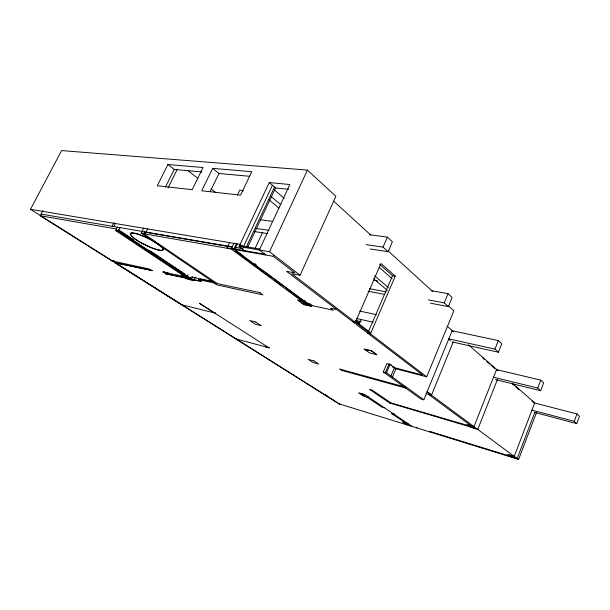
<?xml version="1.0" encoding="UTF-8"?>
<svg xmlns="http://www.w3.org/2000/svg" width="610" height="610" viewBox="0 0 610 610"><rect width="100%" height="100%" fill="white"/><g stroke="black" fill="none" stroke-linecap="round" stroke-linejoin="round"><path stroke-width="0.91" d="M576.991 413.938L579.5 416.272L576.77 423.63L574.246 421.327L576.991 413.938L533.643 402.737M338.802 403.767L518.607 459.421L536.525 412.444M540.75 380.144L543.663 382.859L540.658 390.72L537.723 388.044L540.75 380.144L496.326 369.561M518.607 459.421L517.219 458.392L534.863 412.2M496.586 369.462L474 426.611L466.963 424.552L470.752 427.336L477.767 429.402L497.402 379.58M452.025 341.905L498.416 352.237L501.763 343.788L498.339 340.594L451.789 330.689M498.416 352.237L494.954 349.088L498.339 340.594M453.184 342.065L431.491 395.15L426.032 393.648M448.213 305.702L453.848 310.833L426.695 376.812L395.898 368.814L390.026 364.46L386.809 363.636L383.293 371.947L420.694 398.917L423.836 399.802L452.208 330.574M416.645 427.862L416.958 427.114M430.607 303.223L448.35 306.624L452.124 297.497L448.03 293.677L431.163 290.642M394.334 413.801L394.098 414.373L391.666 413.641L405.612 422.921M448.35 306.624L444.217 302.865L448.03 293.677M474.107 428.037L390.164 403.126M390.934 376.004L394.525 367.464L393.061 366.374M392.428 377.079L395.898 368.814M385.436 372.512L388.951 364.185M423.836 399.802L386.511 372.801L390.026 364.46M368.608 396.599L368.356 397.201L362.622 395.509M361.196 394.312L364.467 395.272M361.905 393.564L364.383 395.471M408.021 423.668L402.409 421.937L405.978 424.308L411.575 426.039L364.376 394.289M370.834 333.014L395.265 276.17L380.953 263.528L355.767 321.47L370.834 333.014L369.035 332.602M333.617 400.503L333.838 399.985M337.223 402.775L337.444 402.257M368.516 331.52L392.543 275.697L379.572 264.283M370.178 249.01L388.067 251.701L392.375 241.781L387.396 237.145L369.515 234.697M359 324.55L360.884 320.204M388.067 251.701L383.049 247.126L387.396 237.145M293.524 375.257L293.768 374.708M426.695 376.812L291.717 273.661L300.082 275.24L335.874 196.321L307.425 170.083L61.61 150.578L30.5 209.321L336.156 401.906M235.765 338.878L269.368 347.822M164.464 271.717L162.893 271.938L165.668 273.753L201.445 281.538L198.669 279.67L260.279 292.693M265.929 255.018L259.326 249.978L289.872 184.525L269.262 182.55L239.051 246.539L269.559 251.716L307.425 170.083M237.244 244.023L234.621 249.566L273.288 256.299L273.585 255.666M255.049 248.522L262.704 232.151M214.407 312.922L215.284 312.899L214.506 312.709M245.99 247.668L274.5 187.056M247.492 247.637L275.537 187.949L288.629 189.268M272.411 185.257L243.39 246.867L240.073 244.374L30.5 209.321M144.646 231.846L143.701 233.744L231.228 248.979L233.843 243.451M229.528 242.765L227.08 247.927L233.836 249.101L236.268 243.969M198.669 279.67L201.163 279.06M117.387 227.172L115.664 230.58L188.65 279.128L191.25 279.693L192.661 276.749M193.667 280.623L187.194 276.299L181.193 275.011L187.666 279.311L193.667 280.623L195.307 277.207M237.366 195.139L239.799 190.061L243.405 190.884M187.194 276.299L188.01 274.607M210.206 191.494L218.952 173.499L249.642 176.29M212.661 168.345L201.712 190.777L240.554 195.154L251.762 171.707L212.661 168.345L218.952 173.499M185.966 277.901L165.668 273.753L165.386 272.327M114.764 262.681L152.21 270.565L114.764 262.681L339.808 404.407L339.64 404.026M215.429 283.589L141.207 233.02L143.731 227.949M165.379 187.171L174.216 169.42L201.956 171.944M147.78 228.628L145.249 233.721L141.207 233.02M168.032 187.91L177.319 169.244M117.257 262.216L116.594 263.535L114.878 262.46M167.925 164.502L157.288 185.76L192.173 189.695L203.061 167.521L167.925 164.502L174.216 169.42M115.664 230.58L118.249 231.037L119.972 227.614M112.08 226.257L113.803 222.871M113.78 226.546L115.503 223.153M152.096 270.802L149.328 269.01L112.019 260.943L40.237 215.742L42.875 210.725M112.019 260.943L114.489 260.76M260.348 219.737L272.586 221.415M255.796 228.414L268.995 230.351M366.084 244.633L383.049 247.126M254.37 231.556L267.546 233.538M239.486 245.609L259.769 249.032M41.106 214.087L232.227 246.859M235.628 247.446L243.001 248.712M144.509 232.113L232.082 247.164M268.613 347.692L265.746 346.907M392.543 275.697L395.265 276.17M231.51 248.377L264.832 254.187M40.237 215.742L116.464 229.002M240.454 255.422L242.986 255.872L233.836 249.101M373.999 280.333L377.742 281.012M369.37 288.705L386.214 291.893M428.319 299.853L444.217 302.865M368.028 291.214L384.841 294.439M261.347 270.84L263.871 271.32L304.321 301.248M359.618 311.069L376.378 314.638M301.828 300.341L304.321 300.875M213.752 281.767L191.845 277.062L189.359 277.657L118.05 230.061M201.048 279.311L213.63 282.018M162.893 271.938L186.622 277.07M299.358 301.431L309.834 303.696L312.549 305.709M336.628 309.483L330.513 308.164L333.205 310.2L309.842 305.114M191.471 279.098L200.644 281.088M302.08 303.429L309.514 305.046M356.415 318.504L373.152 322.202M448.464 338.825L494.954 349.088M355.523 320.402L361.089 321.645M352.679 321.714L355.394 322.324M367.777 333.228L370.476 333.853M493.337 377.163L537.723 388.044M495.457 379.565L540.658 390.72M364.948 349.614L369.058 350.636L368.211 350.01M215.185 313.121L181.475 304.687L117.394 264.046M389.058 363.934L391.597 365.291M392.809 367.296L422.631 375.028L286.57 271.336L294.889 272.891L273.288 256.299M532.027 410.141L574.246 421.327M383.293 371.947L386.511 372.801M534.482 412.368L576.77 423.63M405.78 387.213L339.709 369.058L341.691 370.415L405.856 388.09M364.292 394.487L358.543 392.802L362.851 395.661L368.44 397.308M472.491 426.847L390.957 402.92L372.306 390.202L369.683 389.454L390.08 403.324M384.338 407.861L381.89 407.129L365.893 396.469M517.219 458.392L429.928 431.422L431.422 432.437M325.023 394.418L327.433 395.936M214.407 312.922L199.317 303.208L269.277 348.02M165.783 273.516L166.934 274.271M166.782 272.304L168.192 273.234M118.363 230.45L131.714 239.356L133.415 239.669L118.492 229.695M118.249 231.037L191.25 279.693M117.73 230.946L190.732 279.578M143.701 233.744L216.825 283.315L213.95 282.971L216.718 284.862L262.91 294.904L260.157 292.96M371.269 350.773L376.705 354.7M428.365 394.289L474.755 428.51M511.332 455.495L513.849 457.355M231.228 248.979L307.989 305.595M427.076 391.887L517.493 458.796L510.745 456.707L507.474 454.305L514.245 456.394L534.726 402.882L512.148 383.095M234.621 249.566L311.13 306.281M235.315 251.183L263.482 271.984M265.007 273.112L271.099 277.611M274.142 279.86L281.751 285.48M286.319 288.85L291.649 292.785M293.174 293.913L301.546 300.097M254.69 263.619L256.208 264.74M304.131 300.25L305.648 301.378M427.175 391.643L431.59 394.914M239.051 246.539L245.677 251.495M356.004 320.517L359.778 323.414M269.559 251.716L300.082 275.24M188.017 170.625L197.678 178.28M211.052 188.871L215.513 192.402M269.056 199.821L279.006 208.147M270.939 196.412L280.867 204.792M373.503 278.587L387.289 290.307M274.05 189.687L284.252 198.425M374.525 275.728L388.257 287.493M448.983 339.488L450.424 340.723M269.262 182.55L275.537 187.949M379.222 267.409L392.123 278.701M482.479 357.765L484.63 359.648M486.78 361.532L489.647 364.04M491.088 365.291L494.672 368.432M512.598 384.117L514.032 385.375M515.465 386.626L519.049 389.767M531.958 401.06L533.392 402.318M447.305 326.281L453.604 331.794M468.373 344.741L498.012 370.712M333.685 201.193L370.811 235.071M388.273 251.007L432.734 291.572M162.412 247.614A18.27 3.599 26.3 0 1 148.245 246.204C141.985 242.948 134.779 240.111 130.479 234.27A18.27 3.599 26.3 0 1 134.131 233.035M134.848 233.172A18.27 3.599 26.3 0 1 140.376 234.842M141.184 235.147A18.27 3.599 26.3 0 1 144.593 236.543M145.462 236.932A18.27 3.599 26.3 0 1 152.37 240.401M153.987 241.324A18.27 3.599 26.3 0 1 156.251 242.719M157.624 243.626A18.27 3.599 26.3 0 1 159.866 245.258M157.494 243.886A18.27 3.591 26.3 0 1 162.351 250.428A18.27 3.591 26.3 0 1 148.116 246.463C141.855 243.207 134.657 240.37 130.349 234.53A18.27 3.591 26.3 0 1 138.729 234.575A18.27 3.591 26.3 0 1 156.823 243.436M374.044 352.443L374.044 352.443M150.838 251.312L149.13 250.977L183.335 273.798L185.043 274.164L150.838 251.312M305.191 301.675L297.421 300.006L303.772 304.672L311.527 306.373L305.191 301.675M255.727 322.034L249.757 320.547L255.239 324.192L261.202 325.687L255.727 322.034M371.658 350.864L364.094 348.989L369.363 352.854L376.904 354.753L371.658 350.864M314.051 360.96L308.172 359.351L312.877 362.47L318.74 364.086L314.051 360.96"/></g></svg>
